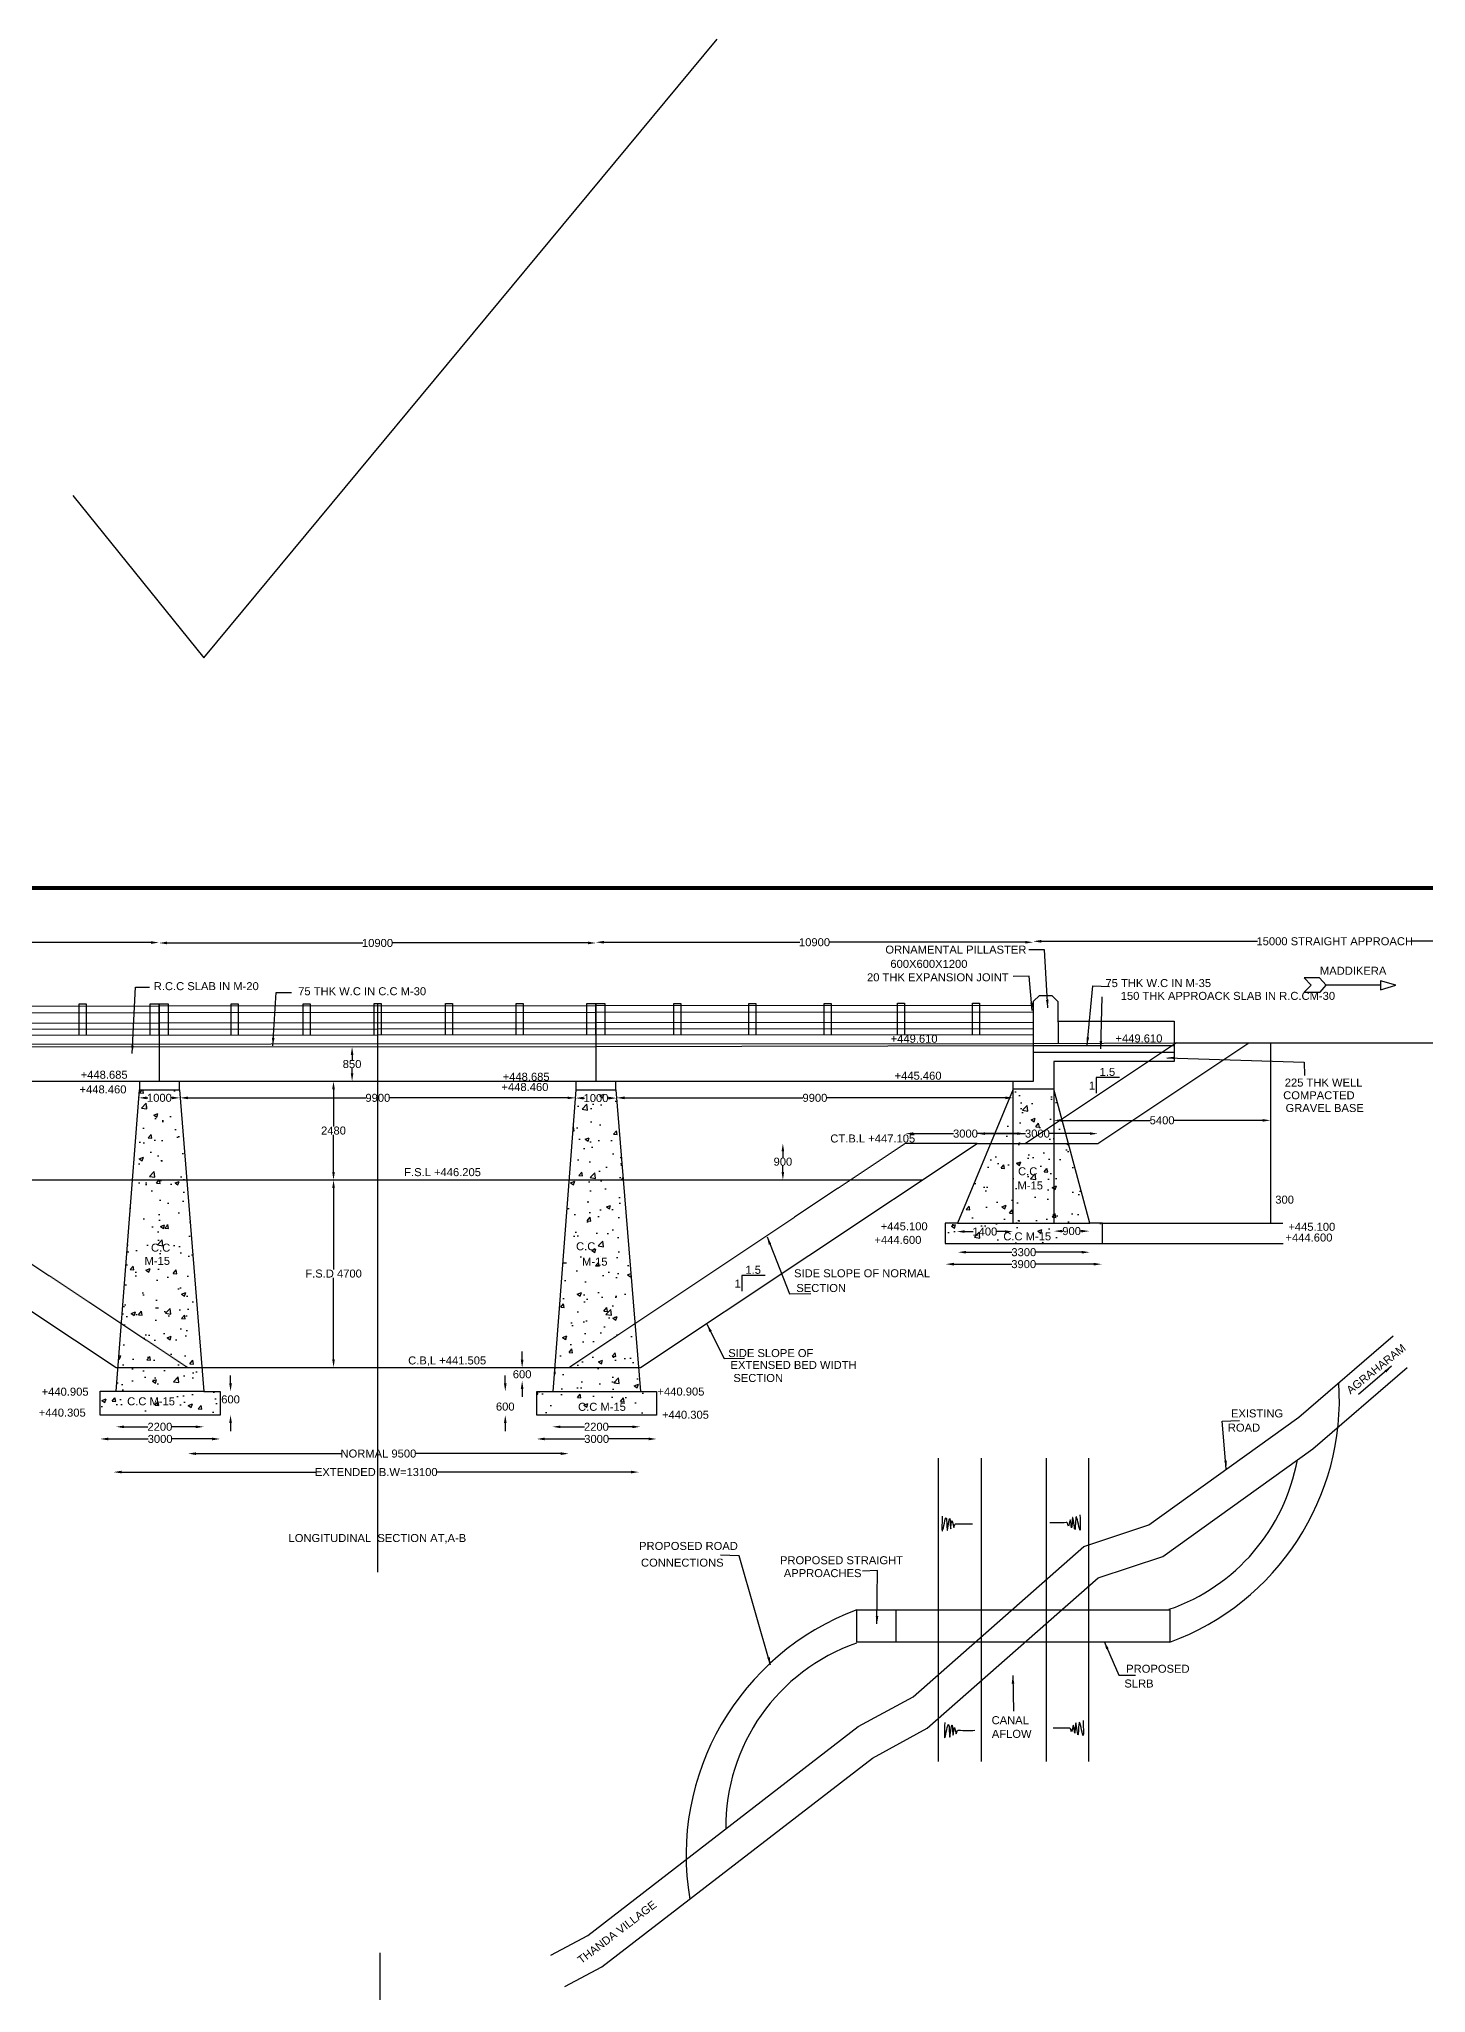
# Model space of a CAD drawing. Header units: inches. Extents: x -2156 to 42967, y -19939 to 22990.
# Drawn here: x 13336 to 30663, y -1423 to 22990 of the extents above; entities that cross this region are included whole.
import ezdxf

# ---------------------------------------------------------------- set-up
doc = ezdxf.new("R2010")
doc.units = ezdxf.units.IN
doc.header["$MEASUREMENT"] = 0
doc.linetypes.add('ACAD_ISO02W100', pattern=[15, 12, -3])
doc.layers.add('DOT LINE', color=7, linetype='ACAD_ISO02W100')
doc.styles.get("Standard").update_dxf_attribs({"font": 'arial.ttf'})
doc.dimstyles.new('ST100', dxfattribs={"dimtxt": 100, "dimasz": 100, "dimexe": 0.18, "dimexo": 0.0625, "dimgap": 0.09, "dimtad": 0, "dimtih": 1, "dimtoh": 1, "dimdec": 0, "dimzin": 0, "dimdsep": 46, "dimtxsty": 'Standard', "dimcen": 0.01, "dimse1": 1, "dimse2": 1, "dimadec": 0, "dimazin": 0, "dimtfac": 1, "dimtdec": 0, "dimtofl": 0, "dimtmove": 0, "dimatfit": 3, "dimfxl": 1, "dimtolj": 1, "dimtzin": 0, "dimarcsym": 0})

# ---------------------------------------------------------------- blocks, each defined once
blk = doc.blocks.new('*D23')
at = {"color": 0, "lineweight": -2, "transparency": 16777216}
for p, q in [((9482, 11701), (11925, 11701)), ((14734, 11701), (12291, 11701))]:
    blk.add_line(p, q, dxfattribs=at)
at = {"color": 0, "transparency": 16777216}
for points in [[(9482, 11718), (9482, 11685), (9382, 11701)], [(14734, 11718), (14734, 11685), (14834, 11701)]]:
    blk.add_solid(points, dxfattribs=at)
at = {"layer": 'Defpoints', "color": 0, "transparency": 16777216}
for p in [(9382, 11698), (14834, 11701), (14834, 11698)]:
    blk.add_point(p, dxfattribs=at)
at = {"color": 0, "transparency": 16777216, "insert": (12108, 11701), "char_height": 100, "attachment_point": 5}
blk.add_mtext('\\A1;10900', dxfattribs=at)
blk = doc.blocks.new('*D24')
at = {"color": 0, "lineweight": -2, "transparency": 16777216}
for p, q in [((14934, 11696), (17381, 11696)), ((20194, 11696), (17747, 11696))]:
    blk.add_line(p, q, dxfattribs=at)
at = {"color": 0, "transparency": 16777216}
for points in [[(14934, 11713), (14934, 11680), (14834, 11696)], [(20194, 11713), (20194, 11680), (20294, 11696)]]:
    blk.add_solid(points, dxfattribs=at)
at = {"layer": 'Defpoints', "color": 0, "transparency": 16777216}
for p in [(14834, 11698), (20294, 11698), (20294, 11696)]:
    blk.add_point(p, dxfattribs=at)
at = {"color": 0, "transparency": 16777216, "insert": (17564, 11696), "char_height": 100, "attachment_point": 5}
blk.add_mtext('\\A1;10900', dxfattribs=at)
blk = doc.blocks.new('*D25')
at = {"color": 0, "lineweight": -2, "transparency": 16777216}
for p, q in [((20392, 11705), (22841, 11705)), ((25657, 11705), (23208, 11705))]:
    blk.add_line(p, q, dxfattribs=at)
at = {"color": 0, "transparency": 16777216}
for points in [[(20392, 11722), (20392, 11689), (20292, 11705)], [(25657, 11722), (25657, 11689), (25757, 11705)]]:
    blk.add_solid(points, dxfattribs=at)
at = {"layer": 'Defpoints', "color": 0, "transparency": 16777216}
for p in [(20292, 11696), (25757, 11705), (25757, 11696)]:
    blk.add_point(p, dxfattribs=at)
at = {"color": 0, "transparency": 16777216, "insert": (23024, 11705), "char_height": 100, "attachment_point": 5}
blk.add_mtext('\\A1;10900', dxfattribs=at)
blk = doc.blocks.new('*D26')
at = {"color": 0, "lineweight": -2, "transparency": 16777216}
for p, q in [((25857, 11717), (28559, 11717)), ((33191, 11717), (30489, 11717))]:
    blk.add_line(p, q, dxfattribs=at)
at = {"color": 0, "transparency": 16777216}
for points in [[(25857, 11734), (25857, 11700), (25757, 11717)], [(33191, 11734), (33191, 11700), (33291, 11717)]]:
    blk.add_solid(points, dxfattribs=at)
at = {"layer": 'Defpoints', "color": 0, "transparency": 16777216}
for p in [(25757, 11696), (33291, 11717), (33291, 11696)]:
    blk.add_point(p, dxfattribs=at)
at = {"color": 0, "transparency": 16777216, "insert": (29524, 11717), "char_height": 100, "attachment_point": 5}
blk.add_mtext('\\A1;15000 STRAIGHT APPROACH', dxfattribs=at)
blk = doc.blocks.new('*D28')
at = {"color": 0, "lineweight": -2, "transparency": 16777216}
for p, q in [((26113, 9480), (27218, 9480)), ((28622, 9480), (27516, 9480))]:
    blk.add_line(p, q, dxfattribs=at)
at = {"color": 0, "transparency": 16777216}
for points in [[(26113, 9496), (26113, 9463), (26013, 9480)], [(28622, 9496), (28622, 9463), (28722, 9480)]]:
    blk.add_solid(points, dxfattribs=at)
at = {"layer": 'Defpoints', "color": 0, "transparency": 16777216}
for p in [(26013, 9492), (28722, 9492), (28722, 9480)]:
    blk.add_point(p, dxfattribs=at)
at = {"color": 0, "transparency": 16777216, "insert": (27367, 9480), "char_height": 100, "attachment_point": 5}
blk.add_mtext('\\A1;5400', dxfattribs=at)
blk = doc.blocks.new('*D29')
at = {"color": 0, "lineweight": -2, "transparency": 16777216}
for p, q in [((25154, 9314), (25660, 9314)), ((26464, 9314), (25958, 9314))]:
    blk.add_line(p, q, dxfattribs=at)
at = {"color": 0, "transparency": 16777216}
for points in [[(25154, 9331), (25154, 9298), (25054, 9314)], [(26464, 9331), (26464, 9298), (26564, 9314)]]:
    blk.add_solid(points, dxfattribs=at)
at = {"layer": 'Defpoints', "color": 0, "transparency": 16777216}
for p in [(25054, 9314), (25054, 9192), (26564, 9192)]:
    blk.add_point(p, dxfattribs=at)
at = {"color": 0, "transparency": 16777216, "insert": (25809, 9314), "char_height": 100, "attachment_point": 5}
blk.add_mtext('\\A1;3000', dxfattribs=at)
blk = doc.blocks.new('*D30')
at = {"color": 0, "lineweight": -2, "transparency": 16777216}
for p, q in [((24260, 9314), (24761, 9314)), ((25560, 9314), (25059, 9314))]:
    blk.add_line(p, q, dxfattribs=at)
at = {"color": 0, "transparency": 16777216}
for points in [[(24260, 9331), (24260, 9298), (24160, 9314)], [(25560, 9331), (25560, 9298), (25660, 9314)]]:
    blk.add_solid(points, dxfattribs=at)
at = {"layer": 'Defpoints', "color": 0, "transparency": 16777216}
for p in [(24160, 9314), (24160, 9314), (25660, 9314)]:
    blk.add_point(p, dxfattribs=at)
at = {"color": 0, "transparency": 16777216, "insert": (24910, 9314), "char_height": 100, "attachment_point": 5}
blk.add_mtext('\\A1;3000', dxfattribs=at)
blk = doc.blocks.new('*D31')
at = {"color": 0, "lineweight": -2, "transparency": 16777216}
for p, q in [((20650, 9761), (22879, 9761)), ((25407, 9761), (23178, 9761))]:
    blk.add_line(p, q, dxfattribs=at)
at = {"color": 0, "transparency": 16777216}
for points in [[(20650, 9778), (20650, 9744), (20550, 9761)], [(25407, 9778), (25407, 9744), (25507, 9761)]]:
    blk.add_solid(points, dxfattribs=at)
at = {"layer": 'Defpoints', "color": 0, "transparency": 16777216}
for p in [(25507, 9778), (20550, 9761), (20550, 9758)]:
    blk.add_point(p, dxfattribs=at)
at = {"color": 0, "transparency": 16777216, "insert": (23029, 9761), "char_height": 100, "attachment_point": 5}
blk.add_mtext('\\A1;9900', dxfattribs=at)
blk = doc.blocks.new('*D32')
at = {"color": 0, "lineweight": -2, "transparency": 16777216}
for p, q in [((20138, 9758), (20150, 9758)), ((20450, 9758), (20439, 9758))]:
    blk.add_line(p, q, dxfattribs=at)
at = {"color": 0, "transparency": 16777216}
for points in [[(20138, 9775), (20138, 9741), (20038, 9758)], [(20450, 9775), (20450, 9741), (20550, 9758)]]:
    blk.add_solid(points, dxfattribs=at)
at = {"layer": 'Defpoints', "color": 0, "transparency": 16777216}
for p in [(20038, 9761), (20038, 9758), (20550, 9758)]:
    blk.add_point(p, dxfattribs=at)
at = {"color": 0, "transparency": 16777216, "insert": (20294, 9758), "char_height": 100, "attachment_point": 5}
blk.add_mtext('\\A1;1000', dxfattribs=at)
blk = doc.blocks.new('*D33')
at = {"color": 0, "lineweight": -2, "transparency": 16777216}
for p, q in [((15197, 9761), (17419, 9761)), ((19938, 9761), (17717, 9761))]:
    blk.add_line(p, q, dxfattribs=at)
at = {"color": 0, "transparency": 16777216}
for points in [[(15197, 9777), (15197, 9744), (15097, 9761)], [(19938, 9777), (19938, 9744), (20038, 9761)]]:
    blk.add_solid(points, dxfattribs=at)
at = {"layer": 'Defpoints', "color": 0, "transparency": 16777216}
for p in [(15097, 9761), (15097, 9761), (20038, 9761)]:
    blk.add_point(p, dxfattribs=at)
at = {"color": 0, "transparency": 16777216, "insert": (17568, 9761), "char_height": 100, "attachment_point": 5}
blk.add_mtext('\\A1;9900', dxfattribs=at)
blk = doc.blocks.new('*D34')
at = {"color": 0, "lineweight": -2, "transparency": 16777216}
for p, q in [((14681, 9761), (14695, 9761)), ((14997, 9761), (14984, 9761))]:
    blk.add_line(p, q, dxfattribs=at)
at = {"color": 0, "transparency": 16777216}
for points in [[(14681, 9777), (14681, 9744), (14581, 9761)], [(14997, 9777), (14997, 9744), (15097, 9761)]]:
    blk.add_solid(points, dxfattribs=at)
at = {"layer": 'Defpoints', "color": 0, "transparency": 16777216}
for p in [(14581, 9763), (14581, 9761), (15097, 9761)]:
    blk.add_point(p, dxfattribs=at)
at = {"color": 0, "transparency": 16777216, "insert": (14839, 9761), "char_height": 100, "attachment_point": 5}
blk.add_mtext('\\A1;1000', dxfattribs=at)
blk = doc.blocks.new('*D40')
at = {"color": 0, "lineweight": -2, "transparency": 16777216}
for p, q in [((14200, 5499), (14699, 5499)), ((15497, 5499), (14998, 5499))]:
    blk.add_line(p, q, dxfattribs=at)
at = {"color": 0, "transparency": 16777216}
for points in [[(14200, 5516), (14200, 5482), (14100, 5499)], [(15497, 5516), (15497, 5482), (15597, 5499)]]:
    blk.add_solid(points, dxfattribs=at)
at = {"layer": 'Defpoints', "color": 0, "transparency": 16777216}
for p in [(14100, 5798), (15597, 5798), (15597, 5499)]:
    blk.add_point(p, dxfattribs=at)
at = {"color": 0, "transparency": 16777216, "insert": (14848, 5499), "char_height": 100, "attachment_point": 5}
blk.add_mtext('\\A1;3000', dxfattribs=at)
blk = doc.blocks.new('*D41')
at = {"color": 0, "lineweight": -2, "transparency": 16777216}
for p, q in [((14397, 5651), (14695, 5651)), ((15294, 5651), (14995, 5651))]:
    blk.add_line(p, q, dxfattribs=at)
at = {"color": 0, "transparency": 16777216}
for points in [[(14397, 5667), (14397, 5634), (14297, 5651)], [(15294, 5667), (15294, 5634), (15394, 5651)]]:
    blk.add_solid(points, dxfattribs=at)
at = {"layer": 'Defpoints', "color": 0, "transparency": 16777216}
for p in [(14297, 6094), (15394, 6094), (15394, 5651)]:
    blk.add_point(p, dxfattribs=at)
at = {"color": 0, "transparency": 16777216, "insert": (14845, 5651), "char_height": 100, "attachment_point": 5}
blk.add_mtext('\\A1;2200', dxfattribs=at)
blk = doc.blocks.new('*D42')
at = {"color": 0, "lineweight": -2, "transparency": 16777216}
for p, q in [((15728, 6194), (15728, 6294)), ((15728, 5698), (15728, 5598))]:
    blk.add_line(p, q, dxfattribs=at)
at = {"color": 0, "transparency": 16777216}
for points in [[(15711, 6194), (15745, 6194), (15728, 6094)], [(15711, 5698), (15745, 5698), (15728, 5798)]]:
    blk.add_solid(points, dxfattribs=at)
at = {"layer": 'Defpoints', "color": 0, "transparency": 16777216}
for p in [(15756, 6094), (15728, 5798), (15756, 5798)]:
    blk.add_point(p, dxfattribs=at)
at = {"color": 0, "transparency": 16777216, "insert": (15728, 5993), "char_height": 100, "attachment_point": 5}
blk.add_mtext('\\A1;600', dxfattribs=at)
blk = doc.blocks.new('*D43')
at = {"color": 0, "lineweight": -2, "transparency": 16777216}
for p, q in [((15295, 5316), (17110, 5316)), ((19854, 5316), (18040, 5316))]:
    blk.add_line(p, q, dxfattribs=at)
at = {"color": 0, "transparency": 16777216}
for points in [[(15295, 5332), (15295, 5299), (15195, 5316)], [(19854, 5332), (19854, 5299), (19954, 5316)]]:
    blk.add_solid(points, dxfattribs=at)
at = {"layer": 'Defpoints', "color": 0, "transparency": 16777216}
for p in [(15195, 5419), (19954, 5419), (19954, 5316)]:
    blk.add_point(p, dxfattribs=at)
at = {"color": 0, "transparency": 16777216, "insert": (17575, 5316), "char_height": 100, "attachment_point": 5}
blk.add_mtext('\\A1;NORMAL 9500', dxfattribs=at)
blk = doc.blocks.new('*D44')
at = {"color": 0, "lineweight": -2, "transparency": 16777216}
for p, q in [((14366, 5085), (16790, 5085)), ((20731, 5085), (18306, 5085))]:
    blk.add_line(p, q, dxfattribs=at)
at = {"color": 0, "transparency": 16777216}
for points in [[(14366, 5102), (14366, 5069), (14266, 5085)], [(20731, 5102), (20731, 5069), (20831, 5085)]]:
    blk.add_solid(points, dxfattribs=at)
at = {"layer": 'Defpoints', "color": 0, "transparency": 16777216}
for p in [(14266, 5092), (14266, 5085), (20831, 5092)]:
    blk.add_point(p, dxfattribs=at)
at = {"color": 0, "transparency": 16777216, "insert": (17548, 5085), "char_height": 100, "attachment_point": 5}
blk.add_mtext('\\A1;EXTENDED B.W=13100', dxfattribs=at)
blk = doc.blocks.new('*D45')
at = {"color": 0, "lineweight": -2, "transparency": 16777216}
for p, q in [((19160, 6194), (19160, 6294)), ((19160, 5698), (19160, 5598))]:
    blk.add_line(p, q, dxfattribs=at)
at = {"color": 0, "transparency": 16777216}
for points in [[(19144, 6194), (19177, 6194), (19160, 6094)], [(19144, 5698), (19177, 5698), (19160, 5798)]]:
    blk.add_solid(points, dxfattribs=at)
at = {"layer": 'Defpoints', "color": 0, "transparency": 16777216}
for p in [(19189, 6094), (19160, 5798), (19189, 5798)]:
    blk.add_point(p, dxfattribs=at)
at = {"color": 0, "transparency": 16777216, "insert": (19160, 5903), "char_height": 100, "attachment_point": 5}
blk.add_mtext('\\A1;600', dxfattribs=at)
blk = doc.blocks.new('*D46')
at = {"color": 0, "lineweight": -2, "transparency": 16777216}
for p, q in [((19371, 6490), (19371, 6590)), ((19371, 6125), (19371, 6025))]:
    blk.add_line(p, q, dxfattribs=at)
at = {"color": 0, "transparency": 16777216}
for points in [[(19354, 6490), (19388, 6490), (19371, 6390)], [(19354, 6125), (19388, 6125), (19371, 6225)]]:
    blk.add_solid(points, dxfattribs=at)
at = {"layer": 'Defpoints', "color": 0, "transparency": 16777216}
for p in [(19189, 6390), (19189, 6225), (19371, 6225)]:
    blk.add_point(p, dxfattribs=at)
at = {"color": 0, "transparency": 16777216, "insert": (19371, 6307), "char_height": 100, "attachment_point": 5}
blk.add_mtext('\\A1;600', dxfattribs=at)
blk = doc.blocks.new('*D47')
at = {"color": 0, "lineweight": -2, "transparency": 16777216}
for p, q in [((19654, 5499), (20153, 5499)), ((20950, 5499), (20451, 5499))]:
    blk.add_line(p, q, dxfattribs=at)
at = {"color": 0, "transparency": 16777216}
for points in [[(19654, 5516), (19654, 5482), (19554, 5499)], [(20950, 5516), (20950, 5482), (21050, 5499)]]:
    blk.add_solid(points, dxfattribs=at)
at = {"layer": 'Defpoints', "color": 0, "transparency": 16777216}
for p in [(19554, 5798), (21050, 5798), (21050, 5499)]:
    blk.add_point(p, dxfattribs=at)
at = {"color": 0, "transparency": 16777216, "insert": (20302, 5499), "char_height": 100, "attachment_point": 5}
blk.add_mtext('\\A1;3000', dxfattribs=at)
blk = doc.blocks.new('*D48')
at = {"color": 0, "lineweight": -2, "transparency": 16777216}
for p, q in [((19850, 5651), (20149, 5651)), ((20747, 5651), (20449, 5651))]:
    blk.add_line(p, q, dxfattribs=at)
at = {"color": 0, "transparency": 16777216}
for points in [[(19850, 5667), (19850, 5634), (19750, 5651)], [(20747, 5667), (20747, 5634), (20847, 5651)]]:
    blk.add_solid(points, dxfattribs=at)
at = {"layer": 'Defpoints', "color": 0, "transparency": 16777216}
for p in [(19750, 6094), (20847, 6094), (20847, 5651)]:
    blk.add_point(p, dxfattribs=at)
at = {"color": 0, "transparency": 16777216, "insert": (20299, 5651), "char_height": 100, "attachment_point": 5}
blk.add_mtext('\\A1;2200', dxfattribs=at)
blk = doc.blocks.new('*D49')
at = {"color": 0, "lineweight": -2, "transparency": 16777216}
for p, q in [((17015, 8635), (17015, 7616)), ((17015, 6494), (17015, 7513))]:
    blk.add_line(p, q, dxfattribs=at)
at = {"color": 0, "transparency": 16777216}
for points in [[(16998, 8635), (17031, 8635), (17015, 8735)], [(16998, 6494), (17031, 6494), (17015, 6394)]]:
    blk.add_solid(points, dxfattribs=at)
at = {"layer": 'Defpoints', "color": 0, "transparency": 16777216}
for p in [(17014, 8735), (17015, 8735), (17014, 6394)]:
    blk.add_point(p, dxfattribs=at)
at = {"color": 0, "transparency": 16777216, "insert": (17015, 7565), "char_height": 100, "attachment_point": 5}
blk.add_mtext('\\A1;F.S.D 4700', dxfattribs=at)
blk = doc.blocks.new('*D51')
at = {"color": 0, "lineweight": -2, "transparency": 16777216}
for p, q in [((26116, 8096), (26126, 8096)), ((26357, 8096), (26347, 8096))]:
    blk.add_line(p, q, dxfattribs=at)
at = {"color": 0, "transparency": 16777216}
for points in [[(26116, 8112), (26116, 8079), (26016, 8096)], [(26357, 8112), (26357, 8079), (26457, 8096)]]:
    blk.add_solid(points, dxfattribs=at)
at = {"layer": 'Defpoints', "color": 0, "transparency": 16777216}
for p in [(26016, 8184), (26457, 8184), (26457, 8096)]:
    blk.add_point(p, dxfattribs=at)
at = {"color": 0, "transparency": 16777216, "insert": (26236, 8096), "char_height": 100, "attachment_point": 5}
blk.add_mtext('\\A1;900', dxfattribs=at)
blk = doc.blocks.new('*D52')
at = {"color": 0, "lineweight": -2, "transparency": 16777216}
for p, q in [((24902, 8090), (25007, 8090)), ((25402, 8090), (25297, 8090))]:
    blk.add_line(p, q, dxfattribs=at)
at = {"color": 0, "transparency": 16777216}
for points in [[(24902, 8107), (24902, 8074), (24802, 8090)], [(25402, 8107), (25402, 8074), (25502, 8090)]]:
    blk.add_solid(points, dxfattribs=at)
at = {"layer": 'Defpoints', "color": 0, "transparency": 16777216}
for p in [(24802, 8185), (25502, 8186), (25502, 8090)]:
    blk.add_point(p, dxfattribs=at)
at = {"color": 0, "transparency": 16777216, "insert": (25152, 8090), "char_height": 100, "attachment_point": 5}
blk.add_mtext('\\A1;1400', dxfattribs=at)
blk = doc.blocks.new('*D50')
at = {"color": 0, "lineweight": -2, "transparency": 16777216}
for p, q in [((24917, 7832), (25490, 7832)), ((26362, 7832), (25789, 7832))]:
    blk.add_line(p, q, dxfattribs=at)
at = {"color": 0, "transparency": 16777216}
for points in [[(24917, 7849), (24917, 7816), (24817, 7832)], [(26362, 7849), (26362, 7816), (26462, 7832)]]:
    blk.add_solid(points, dxfattribs=at)
at = {"layer": 'Defpoints', "color": 0, "transparency": 16777216}
for p in [(24817, 8184), (26462, 8186), (26462, 7832)]:
    blk.add_point(p, dxfattribs=at)
at = {"color": 0, "transparency": 16777216, "insert": (25639, 7832), "char_height": 100, "attachment_point": 5}
blk.add_mtext('\\A1;3300', dxfattribs=at)
blk = doc.blocks.new('*D53')
at = {"color": 0, "lineweight": -2, "transparency": 16777216}
for p, q in [((24765, 7683), (25488, 7683)), ((26510, 7683), (25787, 7683))]:
    blk.add_line(p, q, dxfattribs=at)
at = {"color": 0, "transparency": 16777216}
for points in [[(24765, 7700), (24765, 7666), (24665, 7683)], [(26510, 7700), (26510, 7666), (26610, 7683)]]:
    blk.add_solid(points, dxfattribs=at)
at = {"layer": 'Defpoints', "color": 0, "transparency": 16777216}
for p in [(24665, 7933), (26610, 7933), (24665, 7683)]:
    blk.add_point(p, dxfattribs=at)
at = {"color": 0, "transparency": 16777216, "insert": (25638, 7683), "char_height": 100, "attachment_point": 5}
blk.add_mtext('\\A1;3900', dxfattribs=at)
blk = doc.blocks.new('*D54')
at = {"color": 0, "lineweight": -2, "transparency": 16777216}
for p, q in [((22629, 9091), (22629, 9014)), ((22629, 8835), (22629, 8912))]:
    blk.add_line(p, q, dxfattribs=at)
at = {"color": 0, "transparency": 16777216}
for points in [[(22612, 9091), (22645, 9091), (22629, 9191)], [(22612, 8835), (22645, 8835), (22629, 8735)]]:
    blk.add_solid(points, dxfattribs=at)
at = {"layer": 'Defpoints', "color": 0, "transparency": 16777216}
for p in [(22629, 9191), (22631, 9191), (22626, 8735)]:
    blk.add_point(p, dxfattribs=at)
at = {"color": 0, "transparency": 16777216, "insert": (22629, 8963), "char_height": 100, "attachment_point": 5}
blk.add_mtext('\\A1;900', dxfattribs=at)
blk = doc.blocks.new('*D55')
at = {"color": 0, "lineweight": -2, "transparency": 16777216}
for p, q in [((17014, 9869), (17014, 9403)), ((17014, 8835), (17014, 9301))]:
    blk.add_line(p, q, dxfattribs=at)
at = {"color": 0, "transparency": 16777216}
for points in [[(16998, 9869), (17031, 9869), (17014, 9969)], [(16998, 8835), (17031, 8835), (17014, 8735)]]:
    blk.add_solid(points, dxfattribs=at)
at = {"layer": 'Defpoints', "color": 0, "transparency": 16777216}
for p in [(17014, 9969), (17015, 9969), (17015, 8735)]:
    blk.add_point(p, dxfattribs=at)
at = {"color": 0, "transparency": 16777216, "insert": (17014, 9352), "char_height": 100, "attachment_point": 5}
blk.add_mtext('\\A1;2480', dxfattribs=at)
blk = doc.blocks.new('*D56')
at = {"color": 0, "lineweight": -2, "transparency": 16777216}
for p, q in [((17246, 10298), (17246, 10234)), ((17246, 10069), (17246, 10132))]:
    blk.add_line(p, q, dxfattribs=at)
at = {"color": 0, "transparency": 16777216}
for points in [[(17230, 10298), (17263, 10298), (17246, 10398)], [(17230, 10069), (17263, 10069), (17246, 9969)]]:
    blk.add_solid(points, dxfattribs=at)
at = {"layer": 'Defpoints', "color": 0, "transparency": 16777216}
for p in [(17246, 10398), (17246, 10398), (17246, 9969)]:
    blk.add_point(p, dxfattribs=at)
at = {"color": 0, "transparency": 16777216, "insert": (17246, 10183), "char_height": 100, "attachment_point": 5}
blk.add_mtext('\\A1;850', dxfattribs=at)
blk = doc.blocks.new('A')
for points in [[(188, 58), (0, 0), (188, -56), (188, 58)], [(188, 0), (870, -1)], [(870, -1), (952, -92), (1144, -92), (1057, -2), (1143, 89), (945, 89), (870, -1)]]:
    blk.add_lwpolyline(points)

msp = doc.modelspace()

# ---------------------------------------------------------------- hatches: boundary and pattern name
h = msp.add_hatch()
h.set_pattern_fill('AR-CONC', color=256, scale=75, style=0)
h.paths.add_polyline_path([(15596.7, 6093.8), (15393.7, 6093.8), (15393.7, 6094.4), (14296.7, 6094.4), (14100.1, 6094.4), (14100.1, 5798), (15596.7, 5798)])
h.paths.add_polyline_path([(15369.5, 6393.7), (14319.9, 6393.7), (14296.7, 6094.4), (15393.7, 6094.4)])
h.paths.add_polyline_path([(14362.4, 6942.6), (14319.9, 6393.7), (15190.5, 6393.7)])
h.paths.add_polyline_path([(15180.2, 8735.4), (14501.3, 8735.4), (14362.4, 6942.6), (15190.5, 6393.7), (15369.5, 6393.7)])
h.paths.add_polyline_path([(15089.3, 9860.1), (14588.5, 9860.1), (14501.3, 8735.4), (15180.2, 8735.4)])
h.paths.add_polyline_path([(14371.1, 5892), (15059.3, 5892), (15059.3, 6047.1), (14371.1, 6047.1)], flags=24)
h.paths.add_polyline_path([(14592, 7811.8), (15000.7, 7811.8), (15000.7, 7966.9), (14592, 7966.9)], flags=24)
h.paths.add_polyline_path([(14628, 7647.2), (14997.3, 7647.2), (14997.3, 7800.4), (14628, 7800.4)], flags=24)
h.paths.add_polyline_path([(14669.7, 9836.7), (15008.6, 9836.7), (15008.6, 9684.5), (14669.7, 9684.5)], flags=24)
h = msp.add_hatch()
h.set_pattern_fill('AR-CONC', color=256, scale=75, style=0)
h.paths.add_polyline_path([(21050.6, 6092.8), (20849.5, 6092.8), (20849.5, 6092.9), (19757.5, 6092.9), (19553.5, 6092.9), (19553.5, 5797), (21050.6, 5797)])
h.paths.add_polyline_path([(20825, 6393.7), (19780.5, 6393.7), (19757.5, 6092.9), (20849.5, 6092.9)])
h.paths.add_polyline_path([(20780.4, 6939.8), (19961.4, 6393.7), (20825, 6393.7)])
h.paths.add_polyline_path([(20780.4, 6939.8), (20633.9, 8735.2), (19959.7, 8735.2), (19780.5, 6393.7), (19961.4, 6393.7)])
h.paths.add_polyline_path([(20542, 9861.6), (20045.9, 9861.6), (19959.7, 8735.2), (20633.9, 8735.2)])
h.paths.add_polyline_path([(20005.1, 5823.1), (20693.3, 5823.1), (20693.3, 5978.2), (20005.1, 5978.2)], flags=24)
h.paths.add_polyline_path([(20054.9, 7636.7), (20463.1, 7636.7), (20463.1, 7789.9), (20054.9, 7789.9)], flags=24)
h.paths.add_polyline_path([(20018.9, 7828.8), (20311.2, 7828.8), (20311.2, 7983.9), (20018.9, 7983.9)], flags=24)
h.paths.add_polyline_path([(20124.9, 9834.2), (20463.7, 9834.2), (20463.7, 9682), (20124.9, 9682)], flags=24)
h = msp.add_hatch()
h.set_pattern_fill('AR-CONC', color=256, scale=75, style=0)
h.paths.add_polyline_path([(26620.6, 8195.2), (26462.2, 8195.2), (24809.3, 8195), (24657.5, 8195), (24657.5, 7941.8), (26620.6, 7941.8)])
h.paths.add_polyline_path([(25506.9, 9192.2), (25222.9, 9192.2), (24809.3, 8195), (25506.9, 8195.1)])
h.paths.add_polyline_path([(26012.8, 9192.2), (25506.9, 9192.2), (25506.9, 8195.1), (26012.9, 8195.1)])
h.paths.add_polyline_path([(26194.8, 9192.2), (26012.8, 9192.2), (26012.9, 8195.1), (26462.2, 8195.2)])
h.paths.add_polyline_path([(25506.9, 9871.1), (25504.5, 9871.1), (25222.9, 9192.2), (25506.9, 9192.2)])
h.paths.add_polyline_path([(26012.7, 9871.1), (25506.9, 9871.1), (25506.9, 9192.2), (25659.9, 9192.2), (26012.8, 9427)])
h.paths.add_polyline_path([(26012.8, 9427), (25659.9, 9192.2), (26012.8, 9192.2)])
h.paths.add_polyline_path([(26113.8, 9494.3), (26012.8, 9427), (26012.8, 9192.2), (26194.8, 9192.2)])
h.paths.add_polyline_path([(26012.7, 9871.1), (26012.8, 9427), (26113.8, 9494.3)])
h.paths.add_polyline_path([(26101, 8171.6), (26371.6, 8171.6), (26371.6, 8019.4), (26101, 8019.4)], flags=24)
h.paths.add_polyline_path([(24982.6, 8166.4), (25321.4, 8166.4), (25321.4, 8014.2), (24982.6, 8014.2)], flags=24)
h.paths.add_polyline_path([(25162.9, 7953.2), (26006.4, 7953.2), (26006.4, 8108.3), (25162.9, 8108.3)], flags=24)
h.paths.add_polyline_path([(25502.6, 8766), (25833.7, 8766), (25833.7, 8921.1), (25502.6, 8921.1)], flags=9)
h.paths.add_polyline_path([(25495.8, 8589.6), (25904, 8589.6), (25904, 8742.8), (25495.8, 8742.8)], flags=9)
h.paths.add_polyline_path([(25635.1, 9390.5), (25983.4, 9390.5), (25983.4, 9238.3), (25635.1, 9238.3)], flags=24)

# ---------------------------------------------------------------- linework, layer by layer
for points in [[(13758.8, 17286), (15393.9, 15260.4), (21806.7, 22990.1)], [(9072.3, 10708.9), (9072.3, 10951.5), (9150.6, 11028.9), (9303.7, 11028.9), (9375.1, 10954.1), (9375.4, 10431.6), (9375.4, 10396.1), (9375.4, 10319.8), (9375.4, 9968.9), (9629.3, 9968.9), (14588.5, 9968.9), (15085.5, 9968.9), (20046.4, 9968.9), (20542.4, 9968.9), (25502.4, 9968.9), (25759.3, 9968.9), (25759.3, 10967.7), (25836, 11041.5), (25989.3, 11041.5), (26065.5, 10964.5), (26067.2, 10442.5)], [(9375.1, 10906.1), (25759.3, 10917.3)], [(9375.1, 10823.4), (25759.3, 10834.6)], [(13838.3, 10546.4), (13838.3, 10935.5), (13925.6, 10935.5), (13925.8, 10546.4)], [(14723.9, 10547), (14723.9, 10934.8), (14836.1, 10934.8), (14836.4, 10547.1)], [(14836.1, 10547), (14836.1, 10934.8), (14948.4, 10934.8), (14948.7, 10547.1)], [(15737.1, 10547.7), (15737.1, 10936.8), (15824.4, 10936.8), (15824.6, 10547.7)], [(16634.3, 10548.3), (16634.3, 10937.4), (16721.5, 10937.4), (16721.8, 10548.3)], [(17522.2, 10548.9), (17522.2, 10938), (17609.5, 10938), (17609.7, 10548.9)], [(18412.9, 10549.5), (18412.9, 10938.6), (18500.2, 10938.6), (18500.4, 10549.6)], [(19297.4, 10550.1), (19297.4, 10939.2), (19384.6, 10939.2), (19384.9, 10550.2)], [(20180.2, 10550.7), (20180.2, 10938.5), (20292.5, 10938.5), (20292.7, 10550.8)], [(20292.7, 10550.8), (20292.7, 10938.6), (20405, 10938.6), (20405.3, 10550.9)], [(21264.5, 10551.4), (21264.5, 10940.5), (21351.8, 10940.5), (21352, 10551.5)], [(22205.1, 10552.1), (22205.1, 10941.2), (22292.4, 10941.2), (22292.6, 10552.1)], [(23145.6, 10552.7), (23145.6, 10941.8), (23232.8, 10941.8), (23233.1, 10552.8)], [(24062.6, 10553.4), (24062.6, 10942.4), (24149.9, 10942.4), (24150.2, 10553.4)], [(24997.3, 10554), (24997.3, 10943.1), (25084.6, 10943.1), (25084.8, 10554.1)], [(9375.1, 10694.4), (25759.3, 10705.6)], [(9375.1, 10618.3), (25759.3, 10629.5)], [(9375.1, 10543.3), (25759.3, 10554.5)], [(14836.4, 10547.1), (14837, 9968.9)], [(20292.7, 10550.8), (20292.7, 9968.9)], [(26066.3, 10720.2), (27517.9, 10720.2), (27515.9, 10447)], [(579, 10430), (6704.6, 10430), (25757.1, 10441.5), (27515.9, 10447), (34581.4, 10448.6)], [(6704.6, 10430), (8586, 9182.6), (10092.9, 9182.6), (14299.7, 6393.7), (20848.5, 6393.7), (25054.3, 9192.2), (26564.2, 9192.2), (28448.7, 10447.2)], [(27515.9, 10409.3), (25759.3, 10409.3), (20294.9, 10398.3), (9375.4, 10396.1), (7627.6, 10396.1), (7627.5, 10430.6), (7627.6, 10396.1), (7627.6, 10320.4), (9375.4, 10320.4)], [(27515.9, 10447), (27515.9, 10217.2), (26012.7, 10217.2), (26012.7, 9871.1), (25504.5, 9871.1), (25504.5, 9968.9)], [(27545.5, 10447), (25659.9, 9192.2)], [(25759.3, 10333), (27515.9, 10333)], [(28721.5, 10447.3), (28721.5, 8200.5)], [(26835.6, 10016.4), (26543.4, 10016.4), (26543.4, 9818.4)], [(15089.3, 9860.1), (15393.7, 6093.8), (15596.7, 6093.8), (15596.7, 5798), (14100.1, 5798), (14100.1, 6094.4), (14296.7, 6094.4), (14588.5, 9860.1)], [(14588.5, 9968.9), (14588.5, 9860.1), (15089.3, 9860.1), (15089.3, 9968.9)], [(19757.5, 6092.9), (20045.9, 9861.6), (20542, 9861.6), (20849.5, 6092.9)], [(20045.9, 9861.6), (20045.9, 9968.9)], [(20542, 9861.6), (20542, 9968.9)], [(25504.5, 9871.1), (24809.3, 8195), (24657.5, 8195), (24657.5, 7941.8), (26620.6, 7941.8), (26620.6, 8195.2), (26462.2, 8195.2), (26012.7, 9871.1)], [(25506.9, 8195.1), (25506.9, 9871.1)], [(26012.7, 9871.1), (26012.9, 8195.1)], [(24809.3, 8195), (26462.2, 8195.2)], [(26620.6, 8195.2), (28877, 8195.2)], [(26620.6, 7941.8), (28881, 7941.8)], [(22409.4, 7543.1), (22117.2, 7543.1), (22117.2, 7345.1)], [(19730.3, -950.5), (20190.2, -705.9), (23571.5, 1904.6), (24255.4, 2276.8), (26390.5, 4157.4), (27201.6, 4424.7), (29073.3, 5770.4), (30253, 6785.6)], [(19906.5, -1343.1), (20366.3, -1098.6), (23747.6, 1512), (24431.5, 1884.1), (26566.6, 3764.7), (27377.8, 4032.1), (29249.4, 5377.7), (30429.1, 6393)], [(14296.7, 6094.4), (15401, 6094.4)], [(20849.5, 6092.8), (21050.6, 6092.8), (21050.6, 5797), (19553.5, 5797), (19553.5, 6092.9), (19757.5, 6092.9), (20849.5, 6092.9)], [(24567.6, 5259.4), (24567.6, 1468.6)], [(25104.3, 5259.1), (25104.3, 1468.4)], [(25918.2, 5259.1), (25918.2, 1468.4)], [(26448.4, 5259.1), (26448.4, 1468.4)], [(24041.2, 3363.7), (24041.2, 2959.4)], [(17591.9, -920.7), (17645, -19335.6)]]:
    msp.add_lwpolyline(points)
at = {"const_width": 50}
msp.add_lwpolyline([(-2131.5, 12383.9), (42941.6, 12383.9), (42941.6, -19914), (-2131.5, -19914)], close=True, dxfattribs=at)
msp.add_lwpolyline([(23553.3, 3363.7), (27462.4, 3363.7), (27462.4, 2959.4), (23553.3, 2959.4)], close=True)
for centre, radius, start, end in [((26347.4, 5995.8), 3234.6, 290.16489, 3.66395), ((26660.3, 5672.1), 2435.3, 289.07094, 349.76126), ((24696.2, 293), 3276.5, 110.41482, 189.54521), ((24351.9, 647.1), 2437.9, 109.26817, 180.51824)]:
    msp.add_arc(centre, radius, start, end)
for points in [[(24620.6, 4535.4), (24624, 4351), (24668.5, 4512.8), (24684.4, 4354.4), (24712.9, 4504.4), (24725.5, 4376.2), (24743.1, 4475.9), (24764.9, 4393.8), (24786.7, 4439), (24793.7, 4439.4), (24996.5, 4438.8)], [(26340.7, 4549.7), (26337.4, 4365.4), (26292.9, 4527.1), (26277, 4368.7), (26248.5, 4518.7), (26235.9, 4390.5), (26218.3, 4490.2), (26196.5, 4408.1), (26174.6, 4453.3), (26167.7, 4453.7), (25964.8, 4453.1)], [(24650.8, 1955.2), (24654.2, 1770.9), (24698.6, 1932.6), (24714.6, 1774.2), (24743.1, 1924.2), (24755.7, 1796), (24773.3, 1895.7), (24795.1, 1813.6), (24816.9, 1858.8), (24823.9, 1859.2), (25026.7, 1858.6)], [(26379.7, 1982.3), (26376.4, 1797.9), (26331.9, 1959.7), (26316, 1801.3), (26287.5, 1951.3), (26274.9, 1823.1), (26257.3, 1922.8), (26235.5, 1840.7), (26213.7, 1885.9), (26206.7, 1886.3), (26003.8, 1885.7)]]:
    msp.add_spline(points, degree=3)
at = {"layer": 'DOT LINE'}
for points in [[(17565.8, 10938), (17565.8, 3836.6)], [(10092.9, 9182.6), (10982.6, 9182.6), (15190.5, 6393.7)], [(25054.3, 9192.2), (24158.9, 9192.2), (19961.4, 6393.7)], [(10767.1, 8735.6), (24367.3, 8735.1)]]:
    msp.add_lwpolyline(points, dxfattribs=at)

# ---------------------------------------------------------------- block references
at = {"rotation": 180}
msp.add_blockref('A', (30285.2, 11168.5), dxfattribs=at)

# ---------------------------------------------------------------- texts
for s, p in [('ORNAMENTAL PILLASTER', (23909.3, 11563.2)), ('600X600X1200', (23972, 11385.1)), ('20 THK EXPANSION JOINT', (23679.9, 11217.4)), (' 75 THK W.C IN M-35', (26620.2, 11145.1)), (' MADDIKERA', (29299.7, 11299.2)), (' R.C.C SLAB IN M-20', (14729.6, 11106.7)), (' 75 THK W.C IN C.C M-30', (16534.1, 11043.2)), (' 150 THK APPROACK SLAB IN R.C.CM-30', (26811.1, 10985.2)), (' +449.610', (23936.3, 10449.6)), (' +449.610', (26745.4, 10453.5)), ('+448.685', (13855.3, 9999.9)), (' +448.685', (19088.7, 9974.5)), (' +445.460', (23986, 9988)), ('1.5', (26586.5, 10035.8)), ('+448.460', (13840.9, 9816.9)), ('   +448.460', (18996, 9846.3)), ('1', (26451.9, 9863.9)), (' COMPACTED', (28840.9, 9743.3)), (' 225 THK WELL', (28860.7, 9902)), (' GRAVEL BASE', (28870.7, 9584.6)), ('CT.B.L +447.105', (23221.8, 9203.4)), ('F.S.L +446.205', (17897.2, 8782.9)), (' C.C', (25528.4, 8793.5)), (' M-15', (25521.4, 8616.8)), (' 300', (28742.3, 8439.3)), (' +445.100', (23812.2, 8105.9)), ('     C.C M-15', (25188.8, 7980.7)), (' +444.600', (28869.6, 7965.8)), (' +445.100', (28905, 8100)), ('   C.C', (14617.8, 7839.4)), ('C.C', (20044.8, 7856.4)), (' +444.600', (23734.3, 7936.3)), ('M-15', (14653.5, 7674.5)), (' M-15', (20080.5, 7664)), ('1.5', (22160.4, 7562.6)), (' SIDE SLOPE OF NORMAL', (22729.6, 7519.3)), ('1', (22025.7, 7390.7)), (' SECTION', (22757.9, 7335.5)), (' SIDE SLOPE OF', (21907.4, 6522.1)), (' C.B,L +441.505', (17908.3, 6430.2)), (' EXTENSED BED WIDTH', (21935.7, 6373.6)), (' +440.905', (13328.6, 6039.7)), (' +440.905', (21023, 6041.5)), (' SECTION', (21971.1, 6211.1)), (' +440.305', (13293.2, 5778.2)), (' C.C M-15', (14397, 5919.5)), (' C.C M-15', (20031, 5850.6)), ('  EXISTING', (28149.3, 5768.2)), (' +440.305', (21079.6, 5751.7)), (' ROAD', (28149.3, 5590.7)), ('LONGITUDINAL  SECTION AT,A-B', (16452.4, 4211.3)), (' PROPOSED ROAD', (20793.4, 4112.4)), (' CONNECTIONS', (20817.2, 3903.9)), (' PROPOSED STRAIGHT', (22553.9, 3933.7)), (' APPROACHES', (22601.6, 3772.8)), (' SLRB', (26856.4, 2393.5)), (' PROPOSED', (26879.5, 2578)), (' CANAL', (25197.7, 1935.3)), ('AFLOW', (25239.3, 1764.5))]:
    msp.add_text(s, height=100).set_placement(p)
for s, rotation, p in [(' AGRAHARAM', 38.80532, (29690.1, 6028.5)), (' THANDA VILLAGE', 37.35762, (20079.6, -1088.9))]:
    msp.add_text(s, height=100, rotation=rotation).set_placement(p)

# ---------------------------------------------------------------- dimensions: what is measured, and where the dimension line sits
for base, p1, p2, text, picture, middle in [((14834, 11701.3), (9381.8, 11698.3), (14834, 11698.3), '10900', '*D23', (12107.9, 11701.3)), ((20293.9, 11696.3), (14834, 11698.3), (20293.9, 11698.3), '10900', '*D24', (17563.9, 11696.3)), ((25756.6, 11705.5), (20292.4, 11696.3), (25756.6, 11696.3), '10900', '*D25', (23024.5, 11705.5)), ((33290.9, 11717.1), (25756.6, 11696.3), (33290.9, 11696.3), '15000 STRAIGHT APPROACH', '*D26', (29523.7, 11717.1)), ((14580.9, 9760.6), (15097.3, 9760.7), (14580.9, 9762.9), '1000', '*D34', (14839.1, 9760.6)), ((15097.3, 9760.6), (20038.2, 9760.6), (15097.3, 9760.7), '9900', '*D33', (17567.8, 9760.6)), ((20038.2, 9758.1), (20550.4, 9758.1), (20038.2, 9760.6), '1000', '*D32', (20294.3, 9758.1)), ((20550.4, 9761.1), (25506.9, 9777.8), (20550.4, 9758.1), '9900', '*D31', (23028.7, 9761.1)), ((28721.5, 9479.6), (26012.8, 9492.2), (28721.5, 9492.2), '5400', '*D28', (27367.2, 9479.6)), ((24160.3, 9314.4), (25660.1, 9314.4), (24160.3, 9314.4), '3000', '*D30', (24910.2, 9314.4)), ((25054.3, 9314.4), (26564.2, 9192.2), (25054.3, 9192.2), '3000', '*D29', (25809.3, 9314.4)), ((25502.4, 8090.3), (24801.6, 8184.9), (25502.4, 8185.6), '1400', '*D52', (25152, 8090.3)), ((26462, 7832.5), (24816.9, 8183.9), (26462, 8185.6), '3300', '*D50', (25639.5, 7832.5)), ((26457.1, 8095.5), (26015.5, 8183.9), (26457.1, 8184.4), '900', '*D51', (26236.3, 8095.5)), ((24665.2, 7683.2), (26609.8, 7933.1), (24665.2, 7933.1), '3900', '*D53', (25637.5, 7683.2)), ((15393.7, 5650.5), (14296.7, 6094.4), (15393.7, 6093.8), '2200', '*D41', (14845.2, 5650.5)), ((20847.1, 5650.5), (19750.1, 6094.4), (20847.1, 6093.8), '2200', '*D48', (20298.6, 5650.5)), ((15596.7, 5499), (14100.1, 5798), (15596.7, 5798), '3000', '*D40', (14848.4, 5499)), ((21050.2, 5499), (19553.5, 5798), (21050.2, 5798), '3000', '*D47', (20301.8, 5499)), ((19954.1, 5315.8), (15195.4, 5418.7), (19954.1, 5418.7), 'NORMAL 9500', '*D43', (17574.7, 5315.8)), ((14266.1, 5085.2), (20830.7, 5092), (14266.1, 5092), 'EXTENDED B.W=13100', '*D44', (17548.4, 5085.2))]:
    dim = msp.add_linear_dim(base=base, p1=p1, p2=p2, text=text, dimstyle='ST100')
    dim.commit()
    dim.dimension.update_dxf_attribs({"geometry": picture, "text_midpoint": middle})
for base, p1, p2, text, picture, middle in [((17246.3, 10397.7), (17246.3, 9968.9), (17246.2, 10397.7), '850', '*D56', (17246.3, 10183.3)), ((17014.3, 9968.9), (17014.7, 8735.3), (17014.7, 9968.9), '2480', '*D55', (17014.3, 9352.1)), ((22628.8, 9191), (22626.3, 8735.1), (22631.3, 9191), '900', '*D54', (22628.8, 8963.1)), ((19370.9, 6224.9), (19188.6, 6389.7), (19188.6, 6224.9), '600', '*D46', (19370.9, 6307.3))]:
    dim = msp.add_linear_dim(base=base, p1=p1, p2=p2, angle=90, text=text, dimstyle='ST100')
    dim.commit()
    dim.dimension.update_dxf_attribs({"geometry": picture, "text_midpoint": middle})
dim = msp.add_aligned_dim(p1=(17013.7, 6393.7), p2=(17013.8, 8735.3), distance=-0.9, text='F.S.D 4700', dimstyle='ST100')
dim.commit()
dim.dimension.update_dxf_attribs({"geometry": '*D49', "text_midpoint": (17014.7, 7564.5)})
for base, p1, p2, picture, middle in [((15728, 5798), (15756.3, 6093.8), (15756.3, 5798), '*D42', (15728, 5993.2)), ((19160.3, 5798), (19188.6, 6093.8), (19188.6, 5798), '*D45', (19160.3, 5902.8))]:
    dim = msp.add_linear_dim(base=base, p1=p1, p2=p2, angle=90, text='600', dimstyle='ST100')
    dim.commit()
    dim.dimension.update_dxf_attribs({"geometry": picture, "text_midpoint": middle, "dimtype": 160})

# ---------------------------------------------------------------- leaders
for points in [[(25937.7, 10886), (25896, 11612.4), (25703.7, 11611.5)], [(25744.8, 10851.7), (25705.3, 11281.3), (25505.5, 11277.7)], [(14498.3, 10315.9), (14542.1, 11145.7), (14717.2, 11143.4)], [(16255.4, 10411.2), (16298.1, 11075.5), (16487.5, 11077.5)], [(26429.4, 10418.4), (26500.9, 11159.1), (26709.6, 11153.5)], [(26600.1, 10373), (26618.2, 11023.8)], [(27426.9, 10263.1), (29140.4, 10208), (29145.3, 10038.5)], [(22431, 8025.7), (22712.9, 7312), (22978.7, 7318.1)], [(21680.1, 6932.9), (21895.5, 6505), (22148.1, 6509.9)], [(30233.6, 6406.6), (29819.5, 6056.5)], [(28168.7, 5127.5), (28116.1, 5719.9), (28332.3, 5728.7)], [(22476, 2674.7), (22081.6, 4039.6), (21850.1, 4046.6)], [(23804, 3187.1), (23813, 3855.4), (23623, 3848.7)], [(26642.5, 2969.6), (26827.9, 2547.1), (27036.5, 2547.1)], [(25502, 2543.2), (25509.6, 2098.2)]]:
    msp.add_leader(points, dimstyle='ST100', override={"dimgap": 0.09, "dimtad": 0})

doc.saveas('drawing.dxf')
